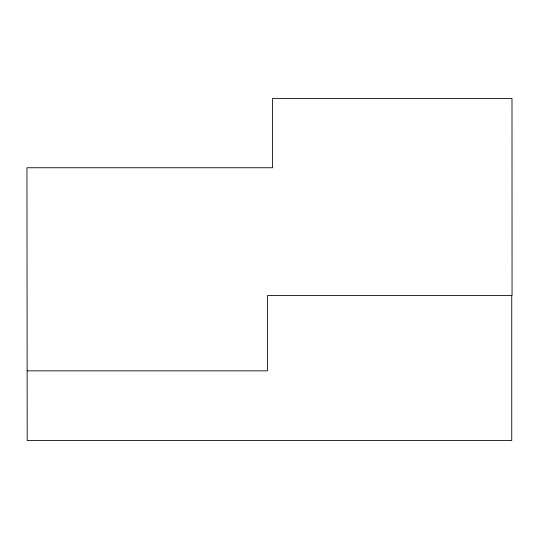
<?xml version="1.0" encoding="UTF-8"?>
<svg xmlns="http://www.w3.org/2000/svg" width="539" height="539" viewBox="0 0 539 539"><rect width="100%" height="100%" fill="white"/><g stroke="black" fill="none" stroke-linecap="round" stroke-linejoin="round"><path stroke-width="0.81" d="M27.199 370.845L267.465 370.845L267.465 295.581L512.05 295.581L511.996 98.448L272.599 98.448L272.599 167.75L26.95 167.75L27.199 440.552L511.747 440.552L511.747 295.581"/></g></svg>
